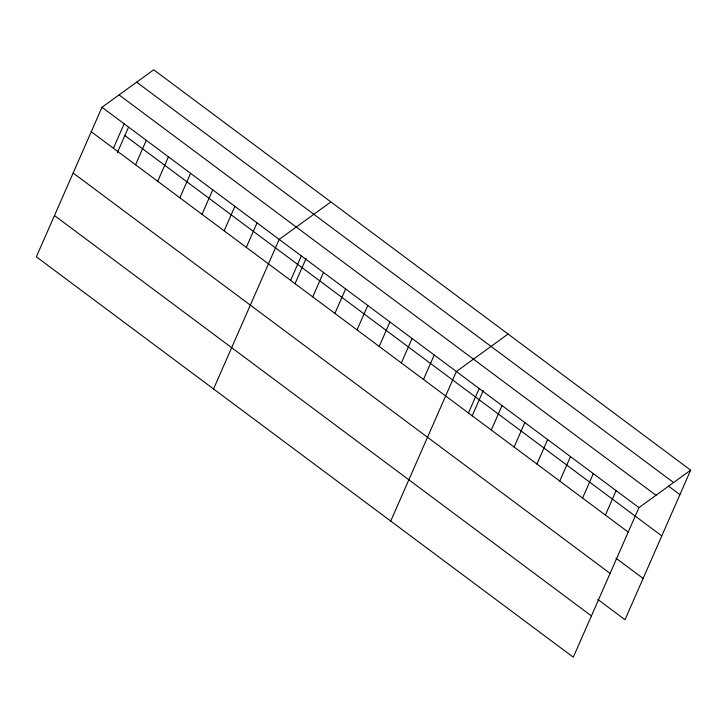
<?xml version="1.0" encoding="UTF-8"?>
<svg xmlns="http://www.w3.org/2000/svg" width="727" height="727" viewBox="0 0 727 727"><rect width="100%" height="100%" fill="white"/><g stroke="black" fill="none" stroke-linecap="round" stroke-linejoin="round"><path stroke-width="1.09" d="M101.998 107.278L36.35 256.831L573.285 657.199L638.942 507.646L690.65 470.169L153.715 69.801L101.998 107.278L638.942 507.646M113.412 148.253L124.144 123.799M117.292 152.761L128.479 127.289M135.558 164.765L146.3 140.311M157.714 181.287L168.446 156.823M179.86 197.799L190.592 173.344M202.006 214.311L212.747 189.856M224.152 230.832L234.894 206.368M246.308 247.344L257.04 222.889M213.538 388.954L279.186 239.401L330.903 201.924M290.6 280.377L301.341 255.913M294.935 283.866L306.122 258.376M312.746 296.889L323.488 272.434M334.902 313.401L345.634 288.946M357.048 329.922L367.78 305.458M379.194 346.434L389.936 321.979M401.349 362.946L412.082 338.491M423.496 379.467L434.228 355.003M390.726 521.077L456.383 371.524L508.091 334.038M468.461 412.991L479.202 388.536M472.123 415.98L483.31 390.49M491.279 430.011L502.021 405.548M514.107 447.023L524.839 422.569M536.926 464.044L547.658 439.581M559.745 481.056L570.477 456.601M582.563 498.068L593.296 473.613M605.382 515.089L616.114 490.625M690.65 470.169L625.002 619.722L597.794 599.43M136.649 82.169L673.584 482.537M668.504 486.118L679.918 494.624M119.064 94.91L655.999 495.278M124.853 135.54L661.788 535.908M91.266 131.741L628.201 532.1M615.914 558.145L643.122 578.438M73.145 173.017L610.08 573.385M54.47 215.555L591.414 615.914"/></g></svg>
